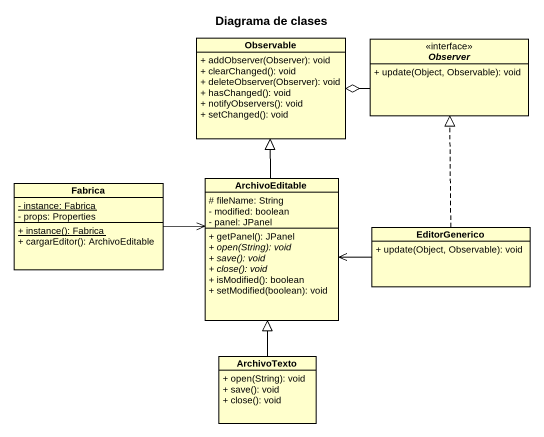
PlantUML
@startuml
title Diagrama de clases
hide circle
hide empty members
skinparam classAttributeIconSize 0
class Observable {
  + addObserver(Observer): void
  + clearChanged(): void
  + deleteObserver(Observer): void
  + hasChanged(): void
  + notifyObservers(): void
  + setChanged(): void
}
interface Observer <<interface>> {
  + update(Object, Observable): void
}
class Fabrica {
  {static} - instance: Fabrica
  - props: Properties
  {static} + instance(): Fabrica
  + cargarEditor(): ArchivoEditable
}
class ArchivoEditable {
  # fileName: String
  - modified: boolean
  - panel: JPanel
  + getPanel(): JPanel
  {abstract} + open(String): void
  {abstract} + save(): void
  {abstract} + close(): void
  + isModified(): boolean
  + setModified(boolean): void
}
class EditorGenerico {
  + update(Object, Observable): void
}
class ArchivoTexto {
  + open(String): void
  + save(): void
  + close(): void
}
Observer -left-o Observable
Fabrica -right-> ArchivoEditable
ArchivoEditable -up-|> Observable
EditorGenerico .up.|> Observer
EditorGenerico -left-> ArchivoEditable
ArchivoTexto -up-|> ArchivoEditable
@enduml
